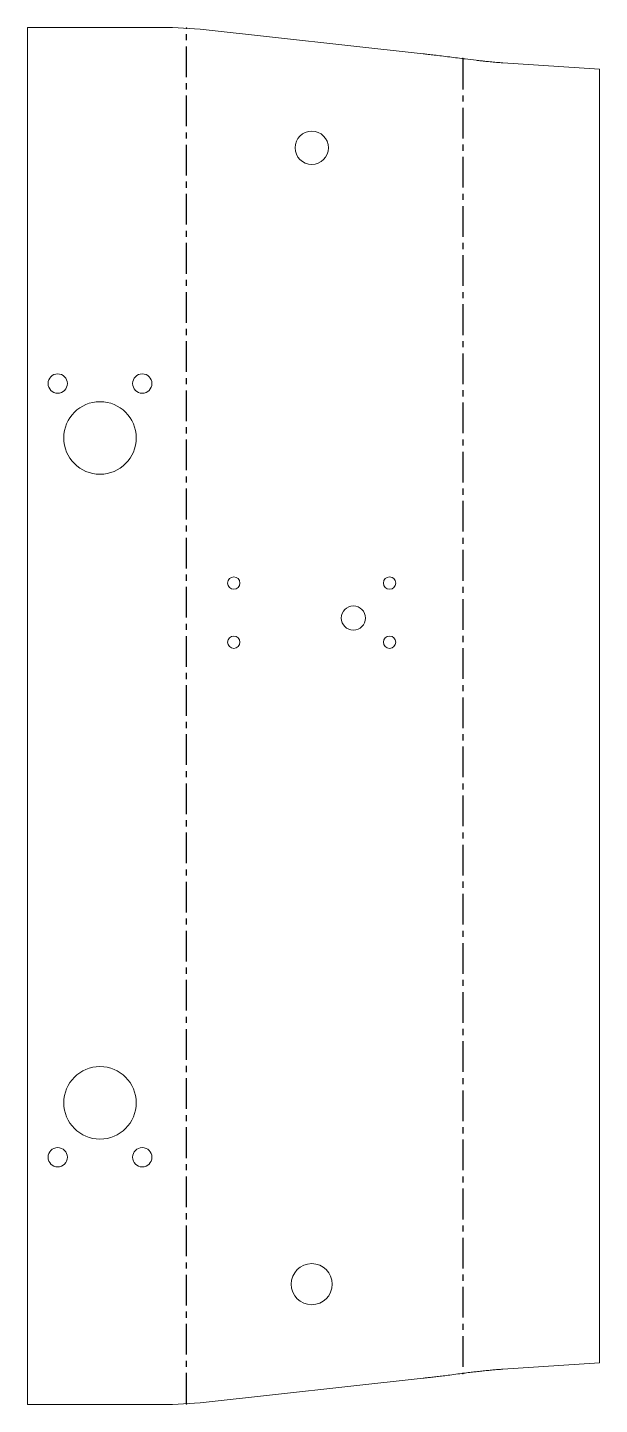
# Model space of a CAD drawing. Header units: millimetres. Extents: x -48 to 189, y 0 to 570.
import ezdxf

# ---------------------------------------------------------------- set-up
doc = ezdxf.new("R2010")
doc.units = ezdxf.units.MM
doc.header["$PDSIZE"] = -1
doc.linetypes.add('CENTERX2', pattern=[20.32, 12.7, -2.54, 2.54, -2.54])

msp = doc.modelspace()

# ---------------------------------------------------------------- linework, layer by layer
at = {"color": 7, "linetype": 'Continuous', "lineweight": 15}
for p, q in [((-47.86, 0.26), (-47.86, 569.74)), ((12.14, 569.74), (-47.86, 569.74)), ((23.66, 569.1), (12.14, 569.74)), ((23.66, 569.1), (115.89, 558.88)), ((188.87, 552.59), (148.87, 555.15)), ((188.87, 17.41), (188.87, 552.59)), ((148.87, 14.85), (188.87, 17.41)), ((115.89, 11.12), (23.66, 0.9)), ((-47.86, 0.26), (12.14, 0.26)), ((12.14, 0.26), (23.66, 0.9))]:
    msp.add_line(p, q, dxfattribs=at)
at = {"color": 7, "linetype": 'CENTERX2'}
for p, q in [((17.9, 0.58), (17.9, 569.42)), ((132.38, 556.87), (132.38, 13.13))]:
    msp.add_line(p, q, dxfattribs=at)
at = {"color": 7, "linetype": 'Continuous', "lineweight": 15}
for centre, radius in [((69.77, 520), 6.9), ((-35.36, 422.5), 4), ((-0.36, 422.5), 4), ((-17.86, 400), 15), ((37.52, 340), 2.55), ((102.02, 340), 2.55), ((87.02, 325.5), 5), ((37.52, 315.5), 2.55), ((102.02, 315.5), 2.55), ((-17.86, 125), 15), ((-35.36, 102.5), 4), ((-0.36, 102.5), 4), ((69.77, 50), 8.5)]:
    msp.add_circle(centre, radius, dxfattribs=at)
for points, knots in [([(126.88, 557.59), (125.75, 557.73), (123.62, 557.99), (120.65, 558.34), (118.12, 558.63), (116.58, 558.8), (115.89, 558.88)], [0, 0, 0, 0, 0.310455, 0.580604, 0.810451, 1, 1, 1, 1]), ([(148.87, 555.15), (148.44, 555.18), (147.58, 555.25), (146.27, 555.35), (144.93, 555.46), (143.56, 555.59), (142.17, 555.72), (140.76, 555.87), (139.32, 556.02), (136.82, 556.31), (132.67, 556.82), (129.01, 557.31), (126.88, 557.59)], [0, 0, 0, 0, 0.05826, 0.117727, 0.178403, 0.240291, 0.303392, 0.367709, 0.433245, 0.5, 0.708963, 1, 1, 1, 1]), ([(115.89, 11.12), (116.44, 11.18), (117.63, 11.31), (119.55, 11.53), (121.75, 11.79), (124.23, 12.08), (125.97, 12.29), (126.88, 12.41)], [0, 0, 0, 0, 0.149879, 0.324816, 0.524814, 0.749875, 1, 1, 1, 1]), ([(126.88, 12.41), (128.02, 12.56), (130.15, 12.84), (133.12, 13.23), (135.64, 13.55), (137.95, 13.83), (140.18, 14.07), (142.45, 14.31), (144.65, 14.52), (146.79, 14.7), (148.19, 14.8), (148.87, 14.85)], [0, 0, 0, 0, 0.155762, 0.291015, 0.40576, 0.500001, 0.606518, 0.709768, 0.809758, 0.906499, 1, 1, 1, 1])]:
    msp.add_open_spline(points, degree=3, knots=knots, dxfattribs=at)
at = {"color": 7, "linetype": 'Continuous'}
for p in [(17.9, 569.42), (132.38, 556.87), (132.38, 13.13), (17.9, 0.58)]:
    msp.add_point(p, dxfattribs=at)

doc.saveas('drawing.dxf')
